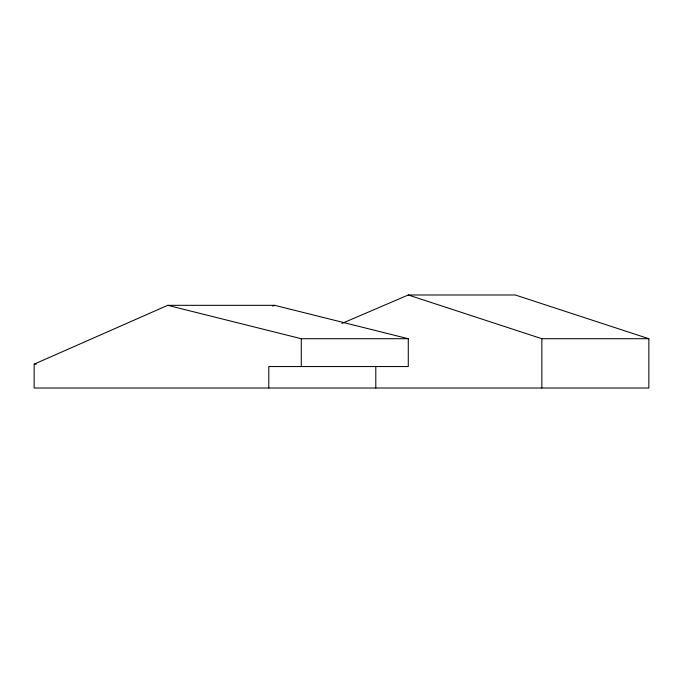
<?xml version="1.0" encoding="UTF-8"?>
<svg xmlns="http://www.w3.org/2000/svg" width="683" height="683" viewBox="0 0 683 683"><rect width="100%" height="100%" fill="white"/><g stroke="black" fill="none" stroke-linecap="round" stroke-linejoin="round"><path stroke-width="1.02" d="M341.893 323.443L408.28 294.988L515.289 294.988L648.85 338.717L648.85 388.012L34.15 388.012L34.15 364.159L167.711 305.327L274.72 305.327L408.28 338.717L408.28 366.549L268.795 366.549L268.795 388.012M272.765 306.18L274.72 305.327M167.711 305.327L301.28 338.717L408.28 338.717M408.28 294.988L541.85 338.717L648.85 338.717M34.15 364.159L36.267 364.159M541.85 338.717L541.85 388.012M375.795 366.549L375.795 388.012M301.28 338.717L301.28 366.549"/></g></svg>
